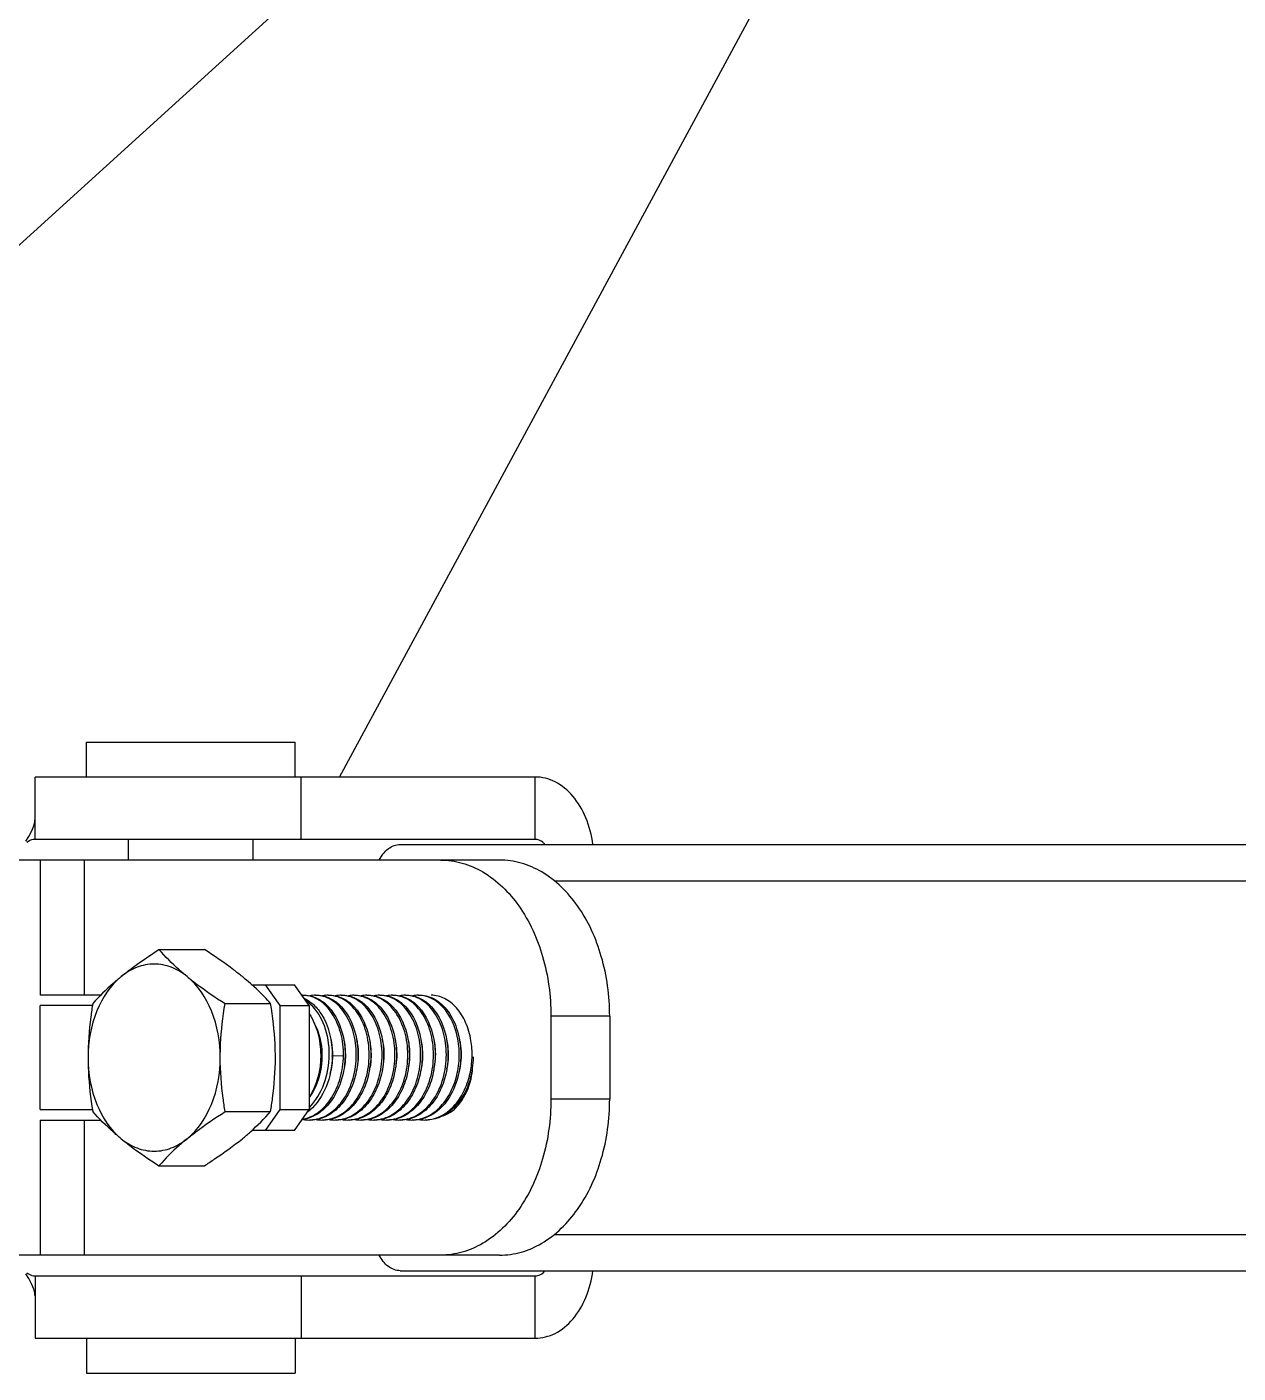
# Model space of a CAD drawing. Extents: x 1031190 to 1725648, y 733081 to 1571294.
# Drawn here: x 1137250 to 1138287, y 1227966 to 1229119 of the extents above; entities that cross this region are included whole.
import ezdxf

# ---------------------------------------------------------------- set-up
doc = ezdxf.new("R2010")
doc.units = 0
doc.header["$LTSCALE"] = 1000
doc.header["$MEASUREMENT"] = 0
doc.layers.add('W_DIM', color=4, linetype='Continuous')
doc.styles.get("Standard").update_dxf_attribs({"font": 'gbenor.shx', "bigfont": 'gbcbig.shx'})
doc.dimstyles.get("Standard").update_dxf_attribs({"dimtxt": 0.18, "dimasz": 0.18, "dimexe": 0.18, "dimexo": 0.0625, "dimgap": 0.09, "dimtad": 0, "dimtih": 1, "dimtoh": 1, "dimdec": 4, "dimzin": 0, "dimdsep": 46, "dimtxsty": 'Standard', "dimcen": 0.09, "dimadec": 0, "dimazin": 0, "dimtfac": 1, "dimtdec": 4, "dimtofl": 0, "dimtmove": 0, "dimatfit": 3, "dimfxl": 0, "dimtolj": 1, "dimtzin": 0, "dimarcsym": 0})

msp = doc.modelspace()

# ---------------------------------------------------------------- linework, layer by layer
at = {"linetype": 'Continuous'}
for p, q in [((1137300.7, 1228476.7), (1137300.7, 1228506.5)), ((1137479.3, 1228476.7), (1137479.3, 1228506.5)), ((1137256.6, 1228423.3), (1137256.6, 1228476.7)), ((1137684.8, 1228476.7), (1137256.6, 1228476.7)), ((1137484.4, 1228423.3), (1137484.4, 1228476.7)), ((1137684.8, 1228423.3), (1137684.8, 1228476.7)), ((1137684.8, 1228423.3), (1137256.6, 1228423.3)), ((1137336.7, 1228405.6), (1137336.7, 1228423.3)), ((1137443.4, 1228405.6), (1137443.4, 1228423.3)), ((1137569.3, 1228418.9), (1140520.8, 1228418.9)), ((1137603.9, 1228405.6), (1137195.9, 1228405.6)), ((1137261, 1228405.6), (1137261, 1228289.9)), ((1137298.8, 1228405.6), (1137298.8, 1228289.9)), ((1137654.3, 1228405.6), (1137603.9, 1228405.6)), ((1137701.3, 1228387.8), (1140210.7, 1228387.8)), ((1137362.7, 1228329), (1137401.7, 1228329)), ((1137442.3, 1228298.8), (1137478.8, 1228298.8)), ((1137453.7, 1228298.8), (1137466.2, 1228281)), ((1137491.4, 1228281), (1137478.8, 1228298.8)), ((1137312.8, 1228289.9), (1137261, 1228289.9)), ((1137261, 1228192), (1137261, 1228281)), ((1137305.8, 1228281), (1137261, 1228281)), ((1137419.3, 1228282.7), (1137458.3, 1228282.7)), ((1137466.2, 1228281), (1137466.2, 1228192)), ((1137466.2, 1228281), (1137491.4, 1228281)), ((1137491.4, 1228281), (1137491.4, 1228192)), ((1137698.3, 1228272.1), (1137698.3, 1228200.9)), ((1137748.6, 1228272.1), (1137698.3, 1228272.1)), ((1137748.6, 1228272.1), (1137748.6, 1228200.9)), ((1137511.3, 1228237.8), (1137511, 1228237.8)), ((1137520.7, 1228238.1), (1137511.3, 1228237.8)), ((1137748.6, 1228200.9), (1137698.3, 1228200.9)), ((1137261, 1228192), (1137305.8, 1228192)), ((1137419.3, 1228190.3), (1137458.3, 1228190.3)), ((1137466.2, 1228192), (1137453.7, 1228174.2)), ((1137466.2, 1228192), (1137491.4, 1228192)), ((1137478.8, 1228174.2), (1137491.4, 1228192)), ((1137614.8, 1228193.3), (1137614.8, 1228193.2)), ((1137261, 1228183.1), (1137261, 1228067.4)), ((1137261, 1228183.1), (1137312.8, 1228183.1)), ((1137298.8, 1228183.1), (1137298.8, 1228067.4)), ((1137478.8, 1228174.2), (1137442.3, 1228174.2)), ((1137362.7, 1228144), (1137401.7, 1228144)), ((1137701.3, 1228085.2), (1140210.7, 1228085.2)), ((1137603.9, 1228067.4), (1137195.9, 1228067.4)), ((1137654.3, 1228067.4), (1137603.9, 1228067.4)), ((1137256.6, 1228049.7), (1137256.6, 1227996.3)), ((1137256.6, 1228049.7), (1137684.8, 1228049.7)), ((1137484.4, 1228049.7), (1137484.4, 1227996.3)), ((1137569.3, 1228054.1), (1140520.8, 1228054.1)), ((1137684.8, 1227996.3), (1137684.8, 1228049.7)), ((1137256.6, 1227996.3), (1137684.8, 1227996.3)), ((1137300.7, 1227996.3), (1137300.7, 1227966.5)), ((1137479.3, 1227996.3), (1137479.3, 1227966.5))]:
    msp.add_line(p, q, dxfattribs=at)
for p, q in [((1137300.7, 1228506.5), (1137479.3, 1228506.5)), ((1137300.7, 1227966.5), (1137479.3, 1227966.5))]:
    msp.add_line(p, q)
for points in [[(1137248.6, 1228421.7), (1137251.4, 1228425.7), (1137253.9, 1228430.6), (1137255.5, 1228434.8), (1137256.3, 1228438), (1137256.5, 1228439.9), (1137256.6, 1228440.3)], [(1137256.6, 1228032.7), (1137256.5, 1228033.1), (1137256.3, 1228035), (1137255.5, 1228038.2), (1137253.9, 1228042.4), (1137251.4, 1228047.3), (1137248.6, 1228051.3)]]:
    msp.add_lwpolyline(points, dxfattribs=at)
for centre, radius, start, end in [((1137485.6, 1228265.7), 24.2, 90.0002, 91.1523), ((1137485.6, 1228265.6), 24.2, 86.7942, 89.9978), ((1137496.7, 1228265.3), 24.6, 90.048, 101.3296), ((1137496.7, 1228265.6), 24.2, 86.7948, 89.9978), ((1137507.7, 1228265.3), 24.6, 90.0486, 101.3889), ((1137507.7, 1228265.6), 24.2, 86.7953, 89.9977), ((1137518.7, 1228265.3), 24.6, 90.0485, 101.3698), ((1137518.7, 1228265.6), 24.2, 86.7955, 89.9977), ((1137529.7, 1228265.3), 24.6, 90.0482, 101.3466), ((1137529.7, 1228265.6), 24.2, 86.7949, 89.9977), ((1137540.7, 1228265.3), 24.6, 90.0488, 101.4019), ((1137540.7, 1228265.6), 24.2, 86.7954, 89.9977), ((1137551.7, 1228265.3), 24.6, 90.0485, 101.3836), ((1137551.7, 1228265.6), 24.2, 86.7954, 89.9977), ((1137562.7, 1228265.3), 24.6, 90.0523, 102.1493), ((1137562.7, 1228265.6), 24.2, 86.795, 89.9977), ((1137573.7, 1228265.3), 24.6, 90.0489, 101.4175), ((1137573.7, 1228265.6), 24.2, 86.7955, 89.9977), ((1137584.8, 1228265.3), 24.6, 90.0481, 101.3388), ((1137584.7, 1228265.6), 24.2, 86.795, 89.9978), ((1137558.1, 1228239.2), 72.7, 4.1257, 9.4027), ((1137435.8, 1228239), 75.3, 359.1399, 359.3167), ((1137448, 1228239), 63.2, 358.9629, 359.1986), ((1137556.1, 1228238.9), 74.7, 347.2993, 358.0279), ((1137555.6, 1228239), 75.2, 358.1063, 4.1306), ((1137555.4, 1228239), 75.4, 357.9987, 358.1134), ((1137556.8, 1228239), 75.3, 351.1719, 358.0614), ((1137556.8, 1228239), 75.3, 358.0532, 358.7181), ((1137482.1, 1228238.8), 62.1, 348.7877, 350.256), ((1137537.3, 1228238.7), 62, 347.8843, 350.3195), ((1137548.2, 1228238.8), 62.1, 349.0131, 350.0068), ((1137559.6, 1228238.5), 72.5, 344.3304, 351.1869), ((1137558.6, 1228232.7), 72.8, 348.6166, 355.814), ((1137562.1, 1228237.9), 69.9, 344.0044, 344.2949), ((1137465.7, 1228222), 40.1, 307.5195, 310.6239), ((1137491.2, 1228212.6), 29.5, 260.5385, 269.971), ((1137491.1, 1228212.3), 29.2, 270.0015, 272.6678), ((1137502.2, 1228212.6), 29.5, 260.5775, 269.9713), ((1137502.2, 1228212.3), 29.2, 270.0015, 272.6681), ((1137513.2, 1228212.6), 29.5, 260.4983, 269.9708), ((1137513.2, 1228212.3), 29.2, 270.0015, 272.6677), ((1137524.2, 1228212.6), 29.5, 260.3354, 269.9695), ((1137524.2, 1228212.3), 29.2, 270.0015, 272.668), ((1137535.2, 1228212.6), 29.5, 260.555, 269.9711), ((1137535.2, 1228212.3), 29.2, 270.0015, 272.6678), ((1137546.2, 1228212.6), 29.5, 260.5143, 269.9708), ((1137546.2, 1228212.3), 29.2, 270.0015, 272.6677), ((1137557.2, 1228212.6), 29.5, 260.5593, 269.9712), ((1137557.2, 1228212.3), 29.2, 270.0015, 272.668), ((1137568.2, 1228212.6), 29.5, 260.4778, 269.9708), ((1137568.2, 1228212.3), 29.2, 270.0015, 272.6677), ((1137579.2, 1228212.6), 29.5, 260.5247, 269.9709), ((1137579.2, 1228212.3), 29.2, 270.0015, 272.6677), ((1137590.3, 1228212.6), 29.5, 260.5751, 269.9713), ((1137590.2, 1228212.3), 29.2, 270.0015, 272.6681)]:
    msp.add_arc(centre, radius, start, end, dxfattribs=at)
for points, knots in [([(1137734.3, 1228418.9), (1137733.2, 1228426.8), (1137729.4, 1228441.6), (1137718.4, 1228460.5), (1137703.1, 1228473.5), (1137690.7, 1228476.7), (1137684.8, 1228476.7)], [0, 0, 0, 0, 0.287892, 0.552013, 0.786654, 1, 1, 1, 1]), ([(1137256.6, 1228423.3), (1137256, 1228423.3), (1137253.5, 1228423.1), (1137251.3, 1228421.8), (1137249.7, 1228420.7)], [0, 0, 0, 0, 0.222245, 1, 1, 1, 1]), ([(1137551.3, 1228405.6), (1137553.2, 1228409.4), (1137557.9, 1228415.9), (1137565.8, 1228418.9), (1137569.3, 1228418.9)], [0, 0, 0, 0, 0.538137, 1, 1, 1, 1]), ([(1137693.1, 1228419), (1137692.5, 1228419.7), (1137690.4, 1228422), (1137687.1, 1228423.3), (1137684.8, 1228423.3)], [0, 0, 0, 0, 0.274002, 1, 1, 1, 1]), ([(1137603.9, 1228405.6), (1137610.1, 1228405.6), (1137622.8, 1228403.8), (1137647.5, 1228393), (1137674.2, 1228366.3), (1137693.8, 1228322.6), (1137698.3, 1228289.3), (1137698.3, 1228272.1)], [0, 0, 0, 0, 0.103597, 0.210948, 0.445697, 0.712571, 1, 1, 1, 1]), ([(1137748.6, 1228272.1), (1137748.6, 1228289.3), (1137744.1, 1228322.6), (1137724.5, 1228366.3), (1137697.8, 1228393), (1137673.2, 1228403.8), (1137660.5, 1228405.6), (1137654.3, 1228405.6)], [0, 0, 0, 0, 0.287429, 0.554303, 0.789052, 0.896403, 1, 1, 1, 1]), ([(1137330.3, 1228305.8), (1137332.7, 1228307.8), (1137343.1, 1228316), (1137354.1, 1228323.5), (1137362.7, 1228329)], [0, 0, 0, 0, 0.237123, 1, 1, 1, 1]), ([(1137386.9, 1228305.8), (1137384.6, 1228307.7), (1137376, 1228315), (1137368.1, 1228322.9), (1137362.7, 1228329)], [0, 0, 0, 0, 0.268858, 1, 1, 1, 1]), ([(1137434.1, 1228305.8), (1137431.6, 1228307.8), (1137421.2, 1228316), (1137410.2, 1228323.5), (1137401.7, 1228329)], [0, 0, 0, 0, 0.237123, 1, 1, 1, 1]), ([(1137386.9, 1228305.8), (1137382.8, 1228309.2), (1137373.9, 1228314.6), (1137358.6, 1228317.5), (1137343.3, 1228314.6), (1137334.4, 1228309.2), (1137330.3, 1228305.8)], [0, 0, 0, 0, 0.257487, 0.5, 0.742513, 1, 1, 1, 1]), ([(1137330.3, 1228305.8), (1137321, 1228298.3), (1137306.4, 1228275.8), (1137302, 1228250.1), (1137302, 1228236.5)], [0, 0, 0, 0, 0.468341, 1, 1, 1, 1]), ([(1137330.3, 1228305.8), (1137327.9, 1228303.9), (1137319.4, 1228296.7), (1137311.5, 1228288.8), (1137306, 1228282.7)], [0, 0, 0, 0, 0.268858, 1, 1, 1, 1]), ([(1137386.9, 1228305.8), (1137389.3, 1228303.9), (1137399.8, 1228295.7), (1137410.8, 1228288.2), (1137419.3, 1228282.7)], [0, 0, 0, 0, 0.237123, 1, 1, 1, 1]), ([(1137415.2, 1228236.5), (1137415.2, 1228250.1), (1137410.8, 1228275.8), (1137396.2, 1228298.3), (1137386.9, 1228305.8)], [0, 0, 0, 0, 0.531659, 1, 1, 1, 1]), ([(1137458.3, 1228282.7), (1137456.6, 1228284.7), (1137449, 1228292.9), (1137440.7, 1228300.4), (1137434.1, 1228305.8)], [0, 0, 0, 0, 0.2325, 1, 1, 1, 1]), ([(1137306, 1228282.7), (1137305.4, 1228278.9), (1137303.1, 1228263.6), (1137302, 1228248.1), (1137302, 1228236.5)], [0, 0, 0, 0, 0.248681, 1, 1, 1, 1]), ([(1137415.2, 1228236.5), (1137415.2, 1228240.4), (1137415.6, 1228255.9), (1137417.4, 1228271.3), (1137419.3, 1228282.7)], [0, 0, 0, 0, 0.251248, 1, 1, 1, 1]), ([(1137462.4, 1228236.5), (1137462.4, 1228240.4), (1137462, 1228255.9), (1137460.2, 1228271.3), (1137458.3, 1228282.7)], [0, 0, 0, 0, 0.251248, 1, 1, 1, 1]), ([(1137505.3, 1228282.5), (1137512.4, 1228276.2), (1137519.7, 1228261.9), (1137522.6, 1228241.6), (1137521.4, 1228225), (1137516.7, 1228209.6), (1137508.7, 1228196.5), (1137498.2, 1228187.1), (1137489.6, 1228183.9), (1137485.5, 1228183.4)], [0, 0, 0, 0, 0.238806, 0.375378, 0.515068, 0.651187, 0.778286, 0.893865, 1, 1, 1, 1]), ([(1137487, 1228289.9), (1137490.2, 1228289.9), (1137497, 1228288.5), (1137502.7, 1228284.8), (1137505.3, 1228282.5)], [0, 0, 0, 0, 0.482388, 1, 1, 1, 1]), ([(1137520.7, 1228238.1), (1137520.8, 1228244.6), (1137519.3, 1228257.3), (1137512.3, 1228273.9), (1137501.4, 1228286), (1137491.6, 1228289.6), (1137487, 1228289.8)], [0, 0, 0, 0, 0.291821, 0.560232, 0.794326, 1, 1, 1, 1]), ([(1137487, 1228287.3), (1137487.7, 1228287), (1137490.2, 1228285.7), (1137492.6, 1228283.9), (1137494.3, 1228282.5)], [0, 0, 0, 0, 0.243018, 1, 1, 1, 1]), ([(1137491.5, 1228193.9), (1137497, 1228199.5), (1137505.7, 1228214.1), (1137509.9, 1228238.9), (1137506.1, 1228263.2), (1137497.9, 1228277.2), (1137492.5, 1228282.1)], [0, 0, 0, 0, 0.245715, 0.512956, 0.773315, 1, 1, 1, 1]), ([(1137492.5, 1228183.1), (1137497.6, 1228183.4), (1137508.4, 1228186.9), (1137520.9, 1228199.3), (1137529.2, 1228216.5), (1137532.5, 1228236.3), (1137530.6, 1228256.1), (1137523.8, 1228273.3), (1137512.7, 1228285.8), (1137502.7, 1228289.6), (1137498, 1228289.8)], [0, 0, 0, 0, 0.109411, 0.23076, 0.366314, 0.510391, 0.653213, 0.784895, 0.899597, 1, 1, 1, 1]), ([(1137516.3, 1228282.5), (1137523.7, 1228275.9), (1137531.2, 1228260.8), (1137533.7, 1228239.6), (1137531.9, 1228222.5), (1137526.4, 1228206.7), (1137517.5, 1228193.9), (1137505.9, 1228185.2), (1137496.8, 1228183.1), (1137492.5, 1228183.1)], [0, 0, 0, 0, 0.241302, 0.379446, 0.520006, 0.655788, 0.781304, 0.89482, 1, 1, 1, 1]), ([(1137494.3, 1228282.5), (1137497, 1228280.1), (1137507.4, 1228267.6), (1137511.2, 1228250.6), (1137511, 1228238.1)], [0, 0, 0, 0, 0.224306, 1, 1, 1, 1]), ([(1137498, 1228289.9), (1137501.2, 1228289.9), (1137508, 1228288.5), (1137513.7, 1228284.8), (1137516.3, 1228282.5)], [0, 0, 0, 0, 0.482394, 1, 1, 1, 1]), ([(1137503.5, 1228183.1), (1137508.6, 1228183.4), (1137519.4, 1228186.9), (1137532, 1228199.3), (1137540.2, 1228216.5), (1137543.5, 1228236.3), (1137541.6, 1228256.1), (1137534.8, 1228273.3), (1137523.7, 1228285.8), (1137513.7, 1228289.6), (1137509, 1228289.8)], [0, 0, 0, 0, 0.109411, 0.23076, 0.366309, 0.510386, 0.653207, 0.784895, 0.899597, 1, 1, 1, 1]), ([(1137527.3, 1228282.5), (1137534.7, 1228275.9), (1137542.2, 1228260.8), (1137544.7, 1228239.6), (1137542.9, 1228222.5), (1137537.4, 1228206.7), (1137528.5, 1228193.9), (1137516.9, 1228185.2), (1137507.9, 1228183.1), (1137503.5, 1228183.1)], [0, 0, 0, 0, 0.241317, 0.379461, 0.520014, 0.655792, 0.781306, 0.894819, 1, 1, 1, 1]), ([(1137509, 1228289.9), (1137512.3, 1228289.9), (1137519, 1228288.5), (1137524.7, 1228284.8), (1137527.3, 1228282.5)], [0, 0, 0, 0, 0.48237, 1, 1, 1, 1]), ([(1137514.5, 1228183.1), (1137519.7, 1228183.4), (1137530.4, 1228186.9), (1137543, 1228199.3), (1137551.2, 1228216.5), (1137554.6, 1228236.3), (1137552.6, 1228256.1), (1137545.8, 1228273.3), (1137534.7, 1228285.8), (1137524.7, 1228289.6), (1137520, 1228289.8)], [0, 0, 0, 0, 0.109414, 0.230763, 0.366316, 0.510389, 0.653208, 0.784892, 0.899594, 1, 1, 1, 1]), ([(1137538.3, 1228282.5), (1137545.7, 1228275.9), (1137553.2, 1228260.8), (1137555.7, 1228239.6), (1137553.9, 1228222.5), (1137548.4, 1228206.7), (1137539.5, 1228193.9), (1137527.9, 1228185.2), (1137518.9, 1228183.1), (1137514.5, 1228183.1)], [0, 0, 0, 0, 0.24129, 0.379435, 0.519998, 0.655783, 0.781305, 0.89482, 1, 1, 1, 1]), ([(1137520, 1228289.9), (1137523.3, 1228289.9), (1137530, 1228288.5), (1137535.7, 1228284.8), (1137538.3, 1228282.5)], [0, 0, 0, 0, 0.482394, 1, 1, 1, 1]), ([(1137525.5, 1228183.1), (1137530.7, 1228183.4), (1137541.4, 1228186.9), (1137554, 1228199.3), (1137562.3, 1228216.5), (1137565.6, 1228236.3), (1137563.6, 1228256.1), (1137556.8, 1228273.3), (1137545.7, 1228285.8), (1137535.7, 1228289.6), (1137531, 1228289.8)], [0, 0, 0, 0, 0.109411, 0.230759, 0.366311, 0.510389, 0.653212, 0.784896, 0.899598, 1, 1, 1, 1]), ([(1137549.3, 1228282.5), (1137556.8, 1228275.9), (1137564.2, 1228260.8), (1137566.7, 1228239.6), (1137564.9, 1228222.5), (1137559.4, 1228206.7), (1137550.5, 1228193.9), (1137539, 1228185.2), (1137529.9, 1228183.1), (1137525.6, 1228183.1)], [0, 0, 0, 0, 0.241312, 0.379455, 0.520012, 0.655791, 0.781305, 0.89482, 1, 1, 1, 1]), ([(1137531.1, 1228289.9), (1137534.3, 1228289.9), (1137541, 1228288.5), (1137546.7, 1228284.8), (1137549.3, 1228282.5)], [0, 0, 0, 0, 0.482382, 1, 1, 1, 1]), ([(1137536.5, 1228183.1), (1137541.7, 1228183.4), (1137552.5, 1228186.9), (1137565, 1228199.3), (1137573.3, 1228216.5), (1137576.6, 1228236.3), (1137574.7, 1228256.1), (1137567.8, 1228273.3), (1137556.7, 1228285.8), (1137546.7, 1228289.6), (1137542, 1228289.8)], [0, 0, 0, 0, 0.109413, 0.230762, 0.36631, 0.510386, 0.653205, 0.784893, 0.899595, 1, 1, 1, 1]), ([(1137560.3, 1228282.5), (1137567.8, 1228275.9), (1137575.2, 1228260.8), (1137577.7, 1228239.6), (1137576, 1228222.5), (1137570.4, 1228206.7), (1137561.6, 1228193.9), (1137550, 1228185.2), (1137540.9, 1228183.1), (1137536.6, 1228183.1)], [0, 0, 0, 0, 0.241314, 0.379459, 0.520012, 0.655791, 0.781307, 0.89482, 1, 1, 1, 1]), ([(1137542.1, 1228289.9), (1137545.3, 1228289.9), (1137552, 1228288.5), (1137557.7, 1228284.8), (1137560.3, 1228282.5)], [0, 0, 0, 0, 0.482371, 1, 1, 1, 1]), ([(1137547.6, 1228183.1), (1137552.7, 1228183.4), (1137563.5, 1228186.9), (1137576, 1228199.3), (1137584.3, 1228216.5), (1137587.6, 1228236.3), (1137585.7, 1228256.1), (1137578.8, 1228273.3), (1137567.8, 1228285.8), (1137557.8, 1228289.6), (1137553.1, 1228289.8)], [0, 0, 0, 0, 0.109413, 0.230763, 0.366317, 0.51039, 0.65321, 0.784893, 0.899595, 1, 1, 1, 1]), ([(1137571.3, 1228282.5), (1137578.8, 1228275.9), (1137586.2, 1228260.8), (1137588.7, 1228239.6), (1137587, 1228222.5), (1137581.4, 1228206.7), (1137572.6, 1228193.9), (1137561, 1228185.2), (1137551.9, 1228183.1), (1137547.6, 1228183.1)], [0, 0, 0, 0, 0.241291, 0.379436, 0.519999, 0.655783, 0.781305, 0.89482, 1, 1, 1, 1]), ([(1137553.1, 1228289.9), (1137556.3, 1228289.9), (1137563, 1228288.5), (1137568.7, 1228284.8), (1137571.3, 1228282.5)], [0, 0, 0, 0, 0.482397, 1, 1, 1, 1]), ([(1137558.6, 1228183.1), (1137563.7, 1228183.4), (1137574.5, 1228186.9), (1137587, 1228199.3), (1137595.3, 1228216.5), (1137598.6, 1228236.3), (1137596.7, 1228256.1), (1137589.8, 1228273.3), (1137578.8, 1228285.8), (1137568.8, 1228289.6), (1137564.1, 1228289.8)], [0, 0, 0, 0, 0.10941, 0.230759, 0.36631, 0.510388, 0.653211, 0.784896, 0.899598, 1, 1, 1, 1]), ([(1137582.4, 1228282.5), (1137589.8, 1228275.9), (1137597.2, 1228260.8), (1137599.8, 1228239.6), (1137598, 1228222.5), (1137592.4, 1228206.7), (1137583.6, 1228193.9), (1137572, 1228185.2), (1137562.9, 1228183.1), (1137558.6, 1228183.1)], [0, 0, 0, 0, 0.241321, 0.379464, 0.520018, 0.655795, 0.781306, 0.894819, 1, 1, 1, 1]), ([(1137564.1, 1228289.9), (1137567.3, 1228289.9), (1137574, 1228288.5), (1137579.8, 1228284.8), (1137582.4, 1228282.5)], [0, 0, 0, 0, 0.482371, 1, 1, 1, 1]), ([(1137569.6, 1228183.1), (1137574.7, 1228183.4), (1137585.5, 1228186.9), (1137598, 1228199.3), (1137606.3, 1228216.5), (1137609.6, 1228236.3), (1137607.7, 1228256.1), (1137600.8, 1228273.3), (1137589.8, 1228285.8), (1137579.8, 1228289.6), (1137575.1, 1228289.8)], [0, 0, 0, 0, 0.109414, 0.230762, 0.366312, 0.510386, 0.653204, 0.784891, 0.899595, 1, 1, 1, 1]), ([(1137593.4, 1228282.5), (1137600.8, 1228275.9), (1137608.2, 1228260.8), (1137610.8, 1228239.6), (1137609, 1228222.5), (1137603.5, 1228206.7), (1137594.6, 1228193.9), (1137583, 1228185.2), (1137573.9, 1228183.1), (1137569.6, 1228183.1)], [0, 0, 0, 0, 0.241301, 0.379446, 0.520004, 0.655787, 0.781306, 0.894819, 1, 1, 1, 1]), ([(1137575.1, 1228289.9), (1137578.3, 1228289.9), (1137585.1, 1228288.5), (1137590.8, 1228284.8), (1137593.4, 1228282.5)], [0, 0, 0, 0, 0.48238, 1, 1, 1, 1]), ([(1137586.1, 1228289.9), (1137588.5, 1228289.9), (1137593.3, 1228289.2), (1137602.8, 1228284.8), (1137612.8, 1228274.1), (1137620, 1228256.6), (1137622, 1228236.4), (1137618.6, 1228216.2), (1137610, 1228198.7), (1137597, 1228186.3), (1137585.8, 1228183.1), (1137580.6, 1228183.1)], [0, 0, 0, 0, 0.049449, 0.100956, 0.214949, 0.346477, 0.489675, 0.634208, 0.769827, 0.890789, 1, 1, 1, 1]), ([(1137580.6, 1228183.1), (1137584.9, 1228183.3), (1137593.7, 1228185.8), (1137604.9, 1228194.7), (1137613.5, 1228207.6), (1137618.8, 1228223.1), (1137620.4, 1228240), (1137617.8, 1228260.9), (1137610.5, 1228275.7), (1137603.2, 1228282.2)], [0, 0, 0, 0, 0.105385, 0.219488, 0.34542, 0.481197, 0.621395, 0.759049, 1, 1, 1, 1]), ([(1137603.2, 1228282.2), (1137600.8, 1228284.4), (1137595.5, 1228288.1), (1137589.1, 1228289.7), (1137586.1, 1228289.8)], [0, 0, 0, 0, 0.517722, 1, 1, 1, 1]), ([(1137629.8, 1228251), (1137628.9, 1228256.4), (1137626.1, 1228266.4), (1137618.4, 1228279.1), (1137608, 1228287.7), (1137599.7, 1228289.9), (1137595.7, 1228289.9)], [0, 0, 0, 0, 0.291651, 0.555731, 0.788679, 1, 1, 1, 1]), ([(1137491.5, 1228273.8), (1137494.7, 1228268.8), (1137499.6, 1228257.3), (1137502.8, 1228232.5), (1137498, 1228212.9), (1137491.4, 1228202.2)], [0, 0, 0, 0, 0.237857, 0.495496, 1, 1, 1, 1]), ([(1137494.9, 1228267.3), (1137497.6, 1228262.7), (1137501.5, 1228252), (1137503.4, 1228229.8), (1137498.4, 1228212.4), (1137492, 1228203.2)], [0, 0, 0, 0, 0.239537, 0.497847, 1, 1, 1, 1]), ([(1137509.6, 1228253.3), (1137509.9, 1228252.1), (1137510.9, 1228247.1), (1137511.3, 1228241.9), (1137511.3, 1228238.1)], [0, 0, 0, 0, 0.245441, 1, 1, 1, 1]), ([(1137521, 1228251.6), (1137521.4, 1228249.7), (1137522.6, 1228242), (1137522.4, 1228234), (1137521.4, 1228228.2)], [0, 0, 0, 0, 0.24614, 1, 1, 1, 1]), ([(1137532, 1228251.7), (1137532.4, 1228249.8), (1137533.6, 1228242), (1137533.4, 1228234.1), (1137532.4, 1228228.2)], [0, 0, 0, 0, 0.246098, 1, 1, 1, 1]), ([(1137542.9, 1228252.2), (1137543.3, 1228250.2), (1137544.6, 1228242.3), (1137544.4, 1228234.2), (1137543.4, 1228228.2)], [0, 0, 0, 0, 0.245865, 1, 1, 1, 1]), ([(1137553.7, 1228252.8), (1137554.2, 1228250.6), (1137555.8, 1228241.7), (1137555.3, 1228232.5), (1137553.9, 1228225.9)], [0, 0, 0, 0, 0.245825, 1, 1, 1, 1]), ([(1137564.6, 1228253.2), (1137565.1, 1228251.2), (1137566.7, 1228242.6), (1137566.4, 1228233.8), (1137565.2, 1228227.4)], [0, 0, 0, 0, 0.2454, 1, 1, 1, 1]), ([(1137576, 1228251.8), (1137576.4, 1228249.9), (1137577.7, 1228242), (1137577.4, 1228233.9), (1137576.4, 1228228)], [0, 0, 0, 0, 0.246065, 1, 1, 1, 1]), ([(1137587, 1228251.6), (1137587.4, 1228249.7), (1137588.7, 1228242), (1137588.4, 1228234), (1137587.4, 1228228.2)], [0, 0, 0, 0, 0.246155, 1, 1, 1, 1]), ([(1137598, 1228251.8), (1137598.4, 1228249.9), (1137599.7, 1228242.1), (1137599.4, 1228234.1), (1137598.4, 1228228.3)], [0, 0, 0, 0, 0.246058, 1, 1, 1, 1]), ([(1137608.9, 1228252.4), (1137609.3, 1228250.4), (1137610.7, 1228242.4), (1137610.5, 1228234), (1137609.4, 1228228)], [0, 0, 0, 0, 0.245788, 1, 1, 1, 1]), ([(1137619.8, 1228252.8), (1137620.3, 1228250.8), (1137621.8, 1228242.2), (1137621.5, 1228233.3), (1137620.2, 1228226.9)], [0, 0, 0, 0, 0.245648, 1, 1, 1, 1]), ([(1137302, 1228236.5), (1137302, 1228232.6), (1137302.3, 1228217.1), (1137304.2, 1228201.7), (1137306, 1228190.3)], [0, 0, 0, 0, 0.251248, 1, 1, 1, 1]), ([(1137302, 1228236.5), (1137302, 1228222.9), (1137306.4, 1228197.1), (1137321, 1228174.7), (1137330.3, 1228167.1)], [0, 0, 0, 0, 0.531659, 1, 1, 1, 1]), ([(1137386.9, 1228167.1), (1137396.2, 1228174.7), (1137410.8, 1228197.1), (1137415.2, 1228222.9), (1137415.2, 1228236.5)], [0, 0, 0, 0, 0.468341, 1, 1, 1, 1]), ([(1137419.3, 1228190.3), (1137418.7, 1228194.1), (1137416.4, 1228209.4), (1137415.2, 1228224.9), (1137415.2, 1228236.5)], [0, 0, 0, 0, 0.248681, 1, 1, 1, 1]), ([(1137458.3, 1228190.3), (1137458.9, 1228194.1), (1137461.2, 1228209.4), (1137462.4, 1228224.9), (1137462.4, 1228236.5)], [0, 0, 0, 0, 0.248681, 1, 1, 1, 1]), ([(1137485.6, 1228183.6), (1137490.5, 1228184.6), (1137500.4, 1228189.3), (1137511.6, 1228202.1), (1137518.8, 1228219), (1137520.6, 1228231.6), (1137520.7, 1228238.1)], [0, 0, 0, 0, 0.215857, 0.456017, 0.721227, 1, 1, 1, 1]), ([(1137511, 1228237.8), (1137510.9, 1228228.9), (1137507.7, 1228211.7), (1137498, 1228196.8), (1137491.8, 1228191.5)], [0, 0, 0, 0, 0.525716, 1, 1, 1, 1]), ([(1137591.6, 1228183.1), (1137595.8, 1228183.3), (1137604.6, 1228185.8), (1137615.7, 1228194.5), (1137624.3, 1228207.2), (1137627.7, 1228217.2), (1137629, 1228222.5)], [0, 0, 0, 0, 0.219273, 0.456424, 0.717944, 1, 1, 1, 1]), ([(1137629.3, 1228218.6), (1137628.6, 1228216.1), (1137625.4, 1228206.9), (1137620, 1228198.3), (1137614.8, 1228193.3)], [0, 0, 0, 0, 0.264817, 1, 1, 1, 1]), ([(1137615.7, 1228192.3), (1137617.4, 1228193.9), (1137624, 1228201.4), (1137628.1, 1228210.9), (1137630, 1228218.4)], [0, 0, 0, 0, 0.23319, 1, 1, 1, 1]), ([(1137698.3, 1228200.9), (1137698.3, 1228183.7), (1137693.8, 1228150.4), (1137674.2, 1228106.7), (1137647.5, 1228080), (1137622.8, 1228069.2), (1137610.1, 1228067.4), (1137603.9, 1228067.4)], [0, 0, 0, 0, 0.287429, 0.554303, 0.789052, 0.896403, 1, 1, 1, 1]), ([(1137654.3, 1228067.4), (1137660.5, 1228067.4), (1137673.2, 1228069.2), (1137697.8, 1228080), (1137724.5, 1228106.7), (1137744.1, 1228150.4), (1137748.6, 1228183.7), (1137748.6, 1228200.9)], [0, 0, 0, 0, 0.103597, 0.210948, 0.445697, 0.712571, 1, 1, 1, 1]), ([(1137330.3, 1228167.1), (1137327.9, 1228169), (1137319.4, 1228176.3), (1137311.5, 1228184.2), (1137306, 1228190.3)], [0, 0, 0, 0, 0.268858, 1, 1, 1, 1]), ([(1137386.9, 1228167.1), (1137389.3, 1228169.1), (1137399.8, 1228177.3), (1137410.8, 1228184.8), (1137419.3, 1228190.3)], [0, 0, 0, 0, 0.237123, 1, 1, 1, 1]), ([(1137434.1, 1228167.1), (1137436.4, 1228169), (1137444.9, 1228176.3), (1137452.9, 1228184.2), (1137458.3, 1228190.3)], [0, 0, 0, 0, 0.268858, 1, 1, 1, 1]), ([(1137614.8, 1228193.2), (1137611.6, 1228190.1), (1137604.4, 1228185), (1137595.7, 1228183.1), (1137591.6, 1228183.1)], [0, 0, 0, 0, 0.517736, 1, 1, 1, 1]), ([(1137606, 1228186.7), (1137606.9, 1228187), (1137610.3, 1228188.4), (1137613.5, 1228190.5), (1137615.7, 1228192.3)], [0, 0, 0, 0, 0.242775, 1, 1, 1, 1]), ([(1137330.3, 1228167.1), (1137332.7, 1228165.2), (1137343.1, 1228157), (1137354.1, 1228149.5), (1137362.7, 1228144)], [0, 0, 0, 0, 0.237123, 1, 1, 1, 1]), ([(1137330.3, 1228167.1), (1137334.4, 1228163.8), (1137343.3, 1228158.4), (1137358.6, 1228155.5), (1137373.9, 1228158.4), (1137382.8, 1228163.8), (1137386.9, 1228167.1)], [0, 0, 0, 0, 0.257487, 0.5, 0.742513, 1, 1, 1, 1]), ([(1137386.9, 1228167.1), (1137384.6, 1228165.3), (1137376, 1228158), (1137368.1, 1228150.1), (1137362.7, 1228144)], [0, 0, 0, 0, 0.268858, 1, 1, 1, 1]), ([(1137401.7, 1228144), (1137404.6, 1228145.9), (1137415.7, 1228153.2), (1137426.5, 1228161), (1137434.1, 1228167.1)], [0, 0, 0, 0, 0.261287, 1, 1, 1, 1]), ([(1137569.3, 1228054.1), (1137565.8, 1228054.1), (1137557.9, 1228057.1), (1137553.2, 1228063.6), (1137551.3, 1228067.4)], [0, 0, 0, 0, 0.461863, 1, 1, 1, 1]), ([(1137249.7, 1228052.3), (1137250.2, 1228051.9), (1137252.3, 1228050.5), (1137254.8, 1228049.7), (1137256.6, 1228049.7)], [0, 0, 0, 0, 0.289589, 1, 1, 1, 1]), ([(1137684.8, 1227996.3), (1137690.7, 1227996.3), (1137703.1, 1227999.5), (1137718.4, 1228012.5), (1137729.4, 1228031.4), (1137733.2, 1228046.2), (1137734.3, 1228054.1)], [0, 0, 0, 0, 0.213346, 0.447987, 0.712108, 1, 1, 1, 1]), ([(1137684.8, 1228049.7), (1137685.6, 1228049.7), (1137688.8, 1228050.1), (1137691.6, 1228052.1), (1137693.1, 1228054)], [0, 0, 0, 0, 0.236834, 1, 1, 1, 1])]:
    msp.add_open_spline(points, degree=3, knots=knots, dxfattribs=at)
for points in [[(1137492.5, 1228282.1), (1137491.3, 1228283.2), (1137490, 1228284.2), (1137488.6, 1228285.2)], [(1137511.3, 1228237.8), (1137511.2, 1228232.7), (1137510.5, 1228227.6), (1137509.1, 1228222.6)]]:
    msp.add_open_spline(points, degree=3, dxfattribs=at)

# ---------------------------------------------------------------- leaders
at = {"layer": 'W_DIM', "color": 7}
for points in [[(1137169.7, 1228865.4), (1138265.5, 1229860.6)], [(1137517.3, 1228476.7), (1138265.5, 1229860.6)]]:
    msp.add_leader(points, dimstyle='Standard', override={"dimgap": 20}, dxfattribs=at)

doc.saveas('drawing.dxf')
